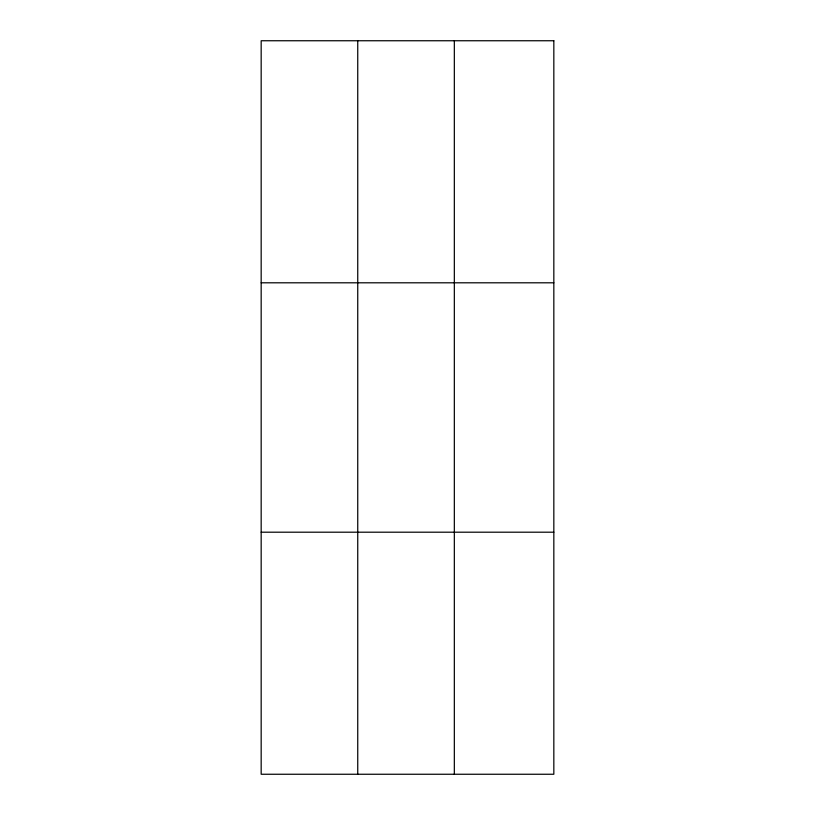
<?xml version="1.0" encoding="UTF-8"?>
<svg xmlns="http://www.w3.org/2000/svg" width="815" height="815" viewBox="0 0 815 815"><rect width="100%" height="100%" fill="white"/><g stroke="black" fill="none" stroke-linecap="round" stroke-linejoin="round"><path stroke-width="1.22" d="M357.744 774.25L357.744 40.75M454.332 774.25L454.332 40.75M261.167 282.805L553.833 282.805M261.167 532.195L553.833 532.195M553.833 40.75L553.833 774.25L261.167 774.25L261.167 40.75L553.833 40.75"/></g></svg>
